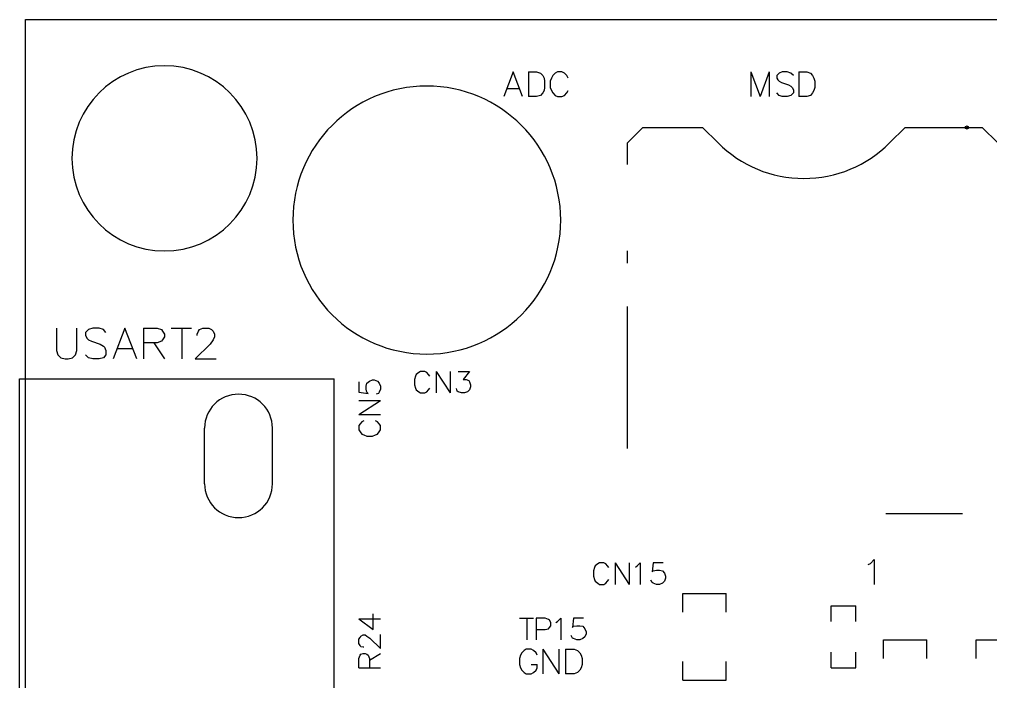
# Model space of a CAD drawing. Extents: x 38.11 to 42.78, y 50.2 to 57.
# Drawn here: x 38.14 to 39.714, y 55.927 to 57 of the extents above; entities that cross this region are included whole.
import ezdxf

# ---------------------------------------------------------------- set-up
doc = ezdxf.new("R2010")
doc.units = 0
doc.layers.get('0').update_dxf_attribs({"linetype": 'CONTINUOUS'})
doc.layers.add('gm1', color=3, linetype='CONTINUOUS')
doc.layers.add('gto', color=1, linetype='CONTINUOUS')

# ---------------------------------------------------------------- blocks, each defined once
blk = doc.blocks.new('D58')
blk.add_circle((0, 0), 0.0025)

msp = doc.modelspace()

# ---------------------------------------------------------------- linework, layer by layer
at = {"layer": 'gm1', "color": 3}
msp.add_lwpolyline([(38.15, 50.2), (38.15, 57), (42.65, 57)], dxfattribs=at)
at = {"layer": 'gto', "color": 1}
for points in [[(38.15, 50.2), (38.15, 57), (42.65, 57)], [(38.955, 56.875), (38.94, 56.915), (38.925, 56.875)], [(38.965, 56.915), (38.965, 56.875)], [(38.965, 56.915), (38.978, 56.915), (38.984, 56.913), (38.988, 56.909), (38.99, 56.905), (38.991, 56.9), (38.991, 56.89), (38.99, 56.885), (38.988, 56.881), (38.984, 56.877), (38.978, 56.875), (38.965, 56.875)], [(39.029, 56.905), (39.027, 56.909), (39.023, 56.913), (39.019, 56.915), (39.012, 56.915), (39.008, 56.913), (39.004, 56.909), (39.002, 56.905), (39, 56.9), (39, 56.89), (39.002, 56.885), (39.004, 56.881), (39.008, 56.877), (39.012, 56.875), (39.019, 56.875), (39.023, 56.877), (39.027, 56.881), (39.029, 56.885)], [(39.325, 56.915), (39.325, 56.875)], [(39.325, 56.915), (39.34, 56.875)], [(39.355, 56.915), (39.34, 56.875)], [(39.355, 56.915), (39.355, 56.875)], [(39.394, 56.909), (39.39, 56.913), (39.384, 56.915), (39.376, 56.915), (39.371, 56.913), (39.367, 56.909), (39.367, 56.905), (39.369, 56.902), (39.371, 56.9), (39.375, 56.898), (39.386, 56.894), (39.39, 56.892), (39.392, 56.89), (39.394, 56.886), (39.394, 56.881), (39.39, 56.877), (39.384, 56.875), (39.376, 56.875), (39.371, 56.877), (39.367, 56.881)], [(39.403, 56.915), (39.403, 56.875)], [(39.403, 56.915), (39.416, 56.915), (39.422, 56.913), (39.425, 56.909), (39.427, 56.905), (39.429, 56.9), (39.429, 56.89), (39.427, 56.885), (39.425, 56.881), (39.422, 56.877), (39.416, 56.875), (39.403, 56.875)], [(38.931, 56.888), (38.95, 56.888)], [(39.125, 56.765), (39.125, 56.8), (39.15, 56.825)], [(39.15, 56.825), (39.247, 56.825), (39.272, 56.8)], [(39.55, 56.8), (39.575, 56.825)], [(39.575, 56.825), (39.675, 56.825)], [(39.675, 56.825), (39.7, 56.825)], [(39.7, 56.825), (39.725, 56.8)], [(39.125, 56.605), (39.125, 56.625)], [(39.125, 56.305), (39.125, 56.535)], [(38.2, 56.5), (38.2, 56.464), (38.202, 56.457), (38.207, 56.452), (38.214, 56.45), (38.219, 56.45), (38.226, 56.452), (38.231, 56.457), (38.233, 56.464), (38.233, 56.5)], [(38.28, 56.493), (38.276, 56.498), (38.269, 56.5), (38.259, 56.5), (38.252, 56.498), (38.247, 56.493), (38.247, 56.488), (38.25, 56.483), (38.252, 56.481), (38.257, 56.479), (38.271, 56.474), (38.276, 56.471), (38.278, 56.469), (38.28, 56.464), (38.28, 56.457), (38.276, 56.452), (38.269, 56.45), (38.259, 56.45), (38.252, 56.452), (38.247, 56.457)], [(38.33, 56.45), (38.311, 56.5), (38.292, 56.45)], [(38.341, 56.5), (38.341, 56.45)], [(38.341, 56.5), (38.363, 56.5), (38.37, 56.498), (38.372, 56.495), (38.375, 56.49), (38.375, 56.486), (38.372, 56.481), (38.37, 56.479), (38.363, 56.476), (38.341, 56.476)], [(38.386, 56.5), (38.419, 56.5)], [(38.403, 56.5), (38.403, 56.45)], [(38.428, 56.488), (38.428, 56.49), (38.43, 56.495), (38.432, 56.498), (38.437, 56.5), (38.447, 56.5), (38.451, 56.498), (38.454, 56.495), (38.456, 56.49), (38.456, 56.486), (38.454, 56.481), (38.449, 56.474), (38.425, 56.45), (38.459, 56.45)], [(38.358, 56.476), (38.375, 56.45)], [(38.299, 56.467), (38.323, 56.467)], [(38.805, 56.422), (38.803, 56.425), (38.8, 56.428), (38.797, 56.43), (38.79, 56.43), (38.787, 56.428), (38.783, 56.425), (38.782, 56.422), (38.78, 56.417), (38.78, 56.408), (38.782, 56.403), (38.783, 56.4), (38.787, 56.397), (38.79, 56.395), (38.797, 56.395), (38.8, 56.397), (38.803, 56.4), (38.805, 56.403)], [(38.815, 56.43), (38.815, 56.395)], [(38.815, 56.43), (38.838, 56.395)], [(38.838, 56.43), (38.838, 56.395)], [(38.851, 56.43), (38.869, 56.43), (38.859, 56.417), (38.864, 56.417), (38.868, 56.415), (38.869, 56.413), (38.871, 56.408), (38.871, 56.405), (38.869, 56.4), (38.866, 56.397), (38.861, 56.395), (38.856, 56.395), (38.851, 56.397), (38.849, 56.398), (38.848, 56.402)], [(38.14, 55.182), (38.14, 56.418), (38.65, 56.418)], [(38.65, 55.182), (38.65, 56.418)], [(38.69, 56.413), (38.69, 56.396), (38.705, 56.394), (38.703, 56.396), (38.702, 56.401), (38.702, 56.406), (38.703, 56.411), (38.707, 56.414), (38.712, 56.416), (38.715, 56.416), (38.72, 56.414), (38.723, 56.411), (38.725, 56.406), (38.725, 56.401), (38.723, 56.396), (38.722, 56.394), (38.718, 56.393)], [(38.69, 56.36), (38.725, 56.383)], [(38.69, 56.383), (38.725, 56.383)], [(38.69, 56.36), (38.725, 56.36)], [(38.698, 56.35), (38.695, 56.348), (38.692, 56.345), (38.69, 56.342), (38.69, 56.335), (38.692, 56.332), (38.695, 56.328), (38.698, 56.327), (38.703, 56.325), (38.712, 56.325), (38.717, 56.327), (38.72, 56.328), (38.723, 56.332), (38.725, 56.335), (38.725, 56.342), (38.723, 56.345), (38.72, 56.348), (38.717, 56.35)], [(38.44, 56.248), (38.44, 56.338)], [(38.55, 56.248), (38.55, 56.338)], [(39.544, 56.2), (39.651, 56.2)], [(39.651, 56.2), (39.668, 56.2)], [(39.095, 56.112), (39.093, 56.115), (39.09, 56.118), (39.087, 56.12), (39.08, 56.12), (39.077, 56.118), (39.073, 56.115), (39.072, 56.112), (39.07, 56.107), (39.07, 56.098), (39.072, 56.093), (39.073, 56.09), (39.077, 56.087), (39.08, 56.085), (39.087, 56.085), (39.09, 56.087), (39.093, 56.09), (39.095, 56.093)], [(39.105, 56.12), (39.105, 56.085)], [(39.105, 56.12), (39.128, 56.085)], [(39.128, 56.12), (39.128, 56.085)], [(39.138, 56.113), (39.141, 56.115), (39.146, 56.12), (39.146, 56.085)], [(39.183, 56.12), (39.167, 56.12), (39.165, 56.105), (39.167, 56.107), (39.172, 56.108), (39.177, 56.108), (39.182, 56.107), (39.185, 56.103), (39.187, 56.098), (39.187, 56.095), (39.185, 56.09), (39.182, 56.087), (39.177, 56.085), (39.172, 56.085), (39.167, 56.087), (39.165, 56.088), (39.163, 56.092)], [(39.515, 56.117), (39.519, 56.119), (39.525, 56.125), (39.525, 56.085)], [(39.215, 56.04), (39.215, 56.07), (39.285, 56.07)], [(39.285, 56.04), (39.285, 56.07)], [(39.455, 56.05), (39.495, 56.05)], [(39.455, 56.025), (39.455, 56.05)], [(39.495, 56.025), (39.495, 56.05)], [(38.69, 56.029), (38.713, 56.012), (38.713, 56.037)], [(38.69, 56.029), (38.725, 56.029)], [(38.95, 56.03), (38.973, 56.03)], [(38.962, 56.03), (38.962, 55.995)], [(38.977, 56.012), (38.992, 56.012), (38.997, 56.013), (38.999, 56.015), (39.001, 56.018), (39.001, 56.023), (38.999, 56.027), (38.997, 56.028), (38.992, 56.03), (38.977, 56.03), (38.977, 55.995)], [(39.009, 56.023), (39.012, 56.025), (39.017, 56.03), (39.017, 55.995)], [(39.054, 56.03), (39.038, 56.03), (39.036, 56.015), (39.038, 56.017), (39.043, 56.018), (39.048, 56.018), (39.053, 56.017), (39.056, 56.013), (39.058, 56.008), (39.058, 56.005), (39.056, 56), (39.053, 55.997), (39.048, 55.995), (39.043, 55.995), (39.038, 55.997), (39.036, 55.998), (39.034, 56.002)], [(38.698, 55.983), (38.697, 55.983), (38.693, 55.984), (38.692, 55.986), (38.69, 55.989), (38.69, 55.996), (38.692, 55.999), (38.693, 56.001), (38.697, 56.003), (38.7, 56.003), (38.703, 56.001), (38.708, 55.998), (38.725, 55.981), (38.725, 56.004)], [(39.54, 55.965), (39.54, 55.995), (39.61, 55.995)], [(39.61, 55.965), (39.61, 55.995)], [(39.69, 55.965), (39.69, 55.995), (39.76, 55.995)], [(38.69, 55.95), (38.69, 55.965), (38.692, 55.97), (38.693, 55.972), (38.697, 55.973), (38.7, 55.973), (38.703, 55.972), (38.705, 55.97), (38.707, 55.965), (38.707, 55.95)], [(38.707, 55.962), (38.725, 55.973)], [(38.979, 55.97), (38.977, 55.974), (38.973, 55.978), (38.969, 55.98), (38.961, 55.98), (38.958, 55.978), (38.954, 55.974), (38.952, 55.97), (38.95, 55.965), (38.95, 55.955), (38.952, 55.95), (38.954, 55.946), (38.958, 55.942), (38.961, 55.94), (38.969, 55.94), (38.973, 55.942), (38.977, 55.946), (38.979, 55.95), (38.979, 55.955)], [(38.988, 55.98), (38.988, 55.94)], [(38.988, 55.98), (39.014, 55.94)], [(39.014, 55.98), (39.014, 55.94)], [(39.025, 55.98), (39.025, 55.94)], [(39.025, 55.98), (39.039, 55.98), (39.044, 55.978), (39.048, 55.974), (39.05, 55.97), (39.052, 55.965), (39.052, 55.955), (39.05, 55.95), (39.048, 55.946), (39.044, 55.942), (39.039, 55.94), (39.025, 55.94)], [(39.455, 55.95), (39.455, 55.975)], [(39.455, 55.95), (39.495, 55.95), (39.495, 55.975)], [(38.969, 55.955), (38.979, 55.955)], [(39.215, 55.93), (39.215, 55.96)], [(39.285, 55.93), (39.285, 55.96)], [(38.69, 55.95), (38.725, 55.95)], [(39.215, 55.93), (39.285, 55.93)]]:
    msp.add_lwpolyline(points, dxfattribs=at)
for points in [[(38.525, 56.775), (38.525, 56.775, 1), (38.225, 56.775), (38.225, 56.775), (38.225, 56.775, 1), (38.525, 56.775), (38.525, 56.775)], [(39.017, 56.675), (39.017, 56.675, 1), (38.583, 56.675), (38.583, 56.675), (38.583, 56.675, 1), (39.017, 56.675), (39.017, 56.675)], [(39.272, 56.8), (39.272, 56.8, 0.414214), (39.55, 56.8), (39.55, 56.8)], [(38.55, 56.338), (38.55, 56.338, 1), (38.44, 56.338), (38.44, 56.338)], [(38.44, 56.248), (38.44, 56.248, 1), (38.55, 56.248), (38.55, 56.248)]]:
    msp.add_lwpolyline(points, format="xyb", dxfattribs=at)

# ---------------------------------------------------------------- block references
at = {"layer": 'gto'}
msp.add_blockref('D58', (39.675, 56.825), dxfattribs=at)

doc.saveas('drawing.dxf')
